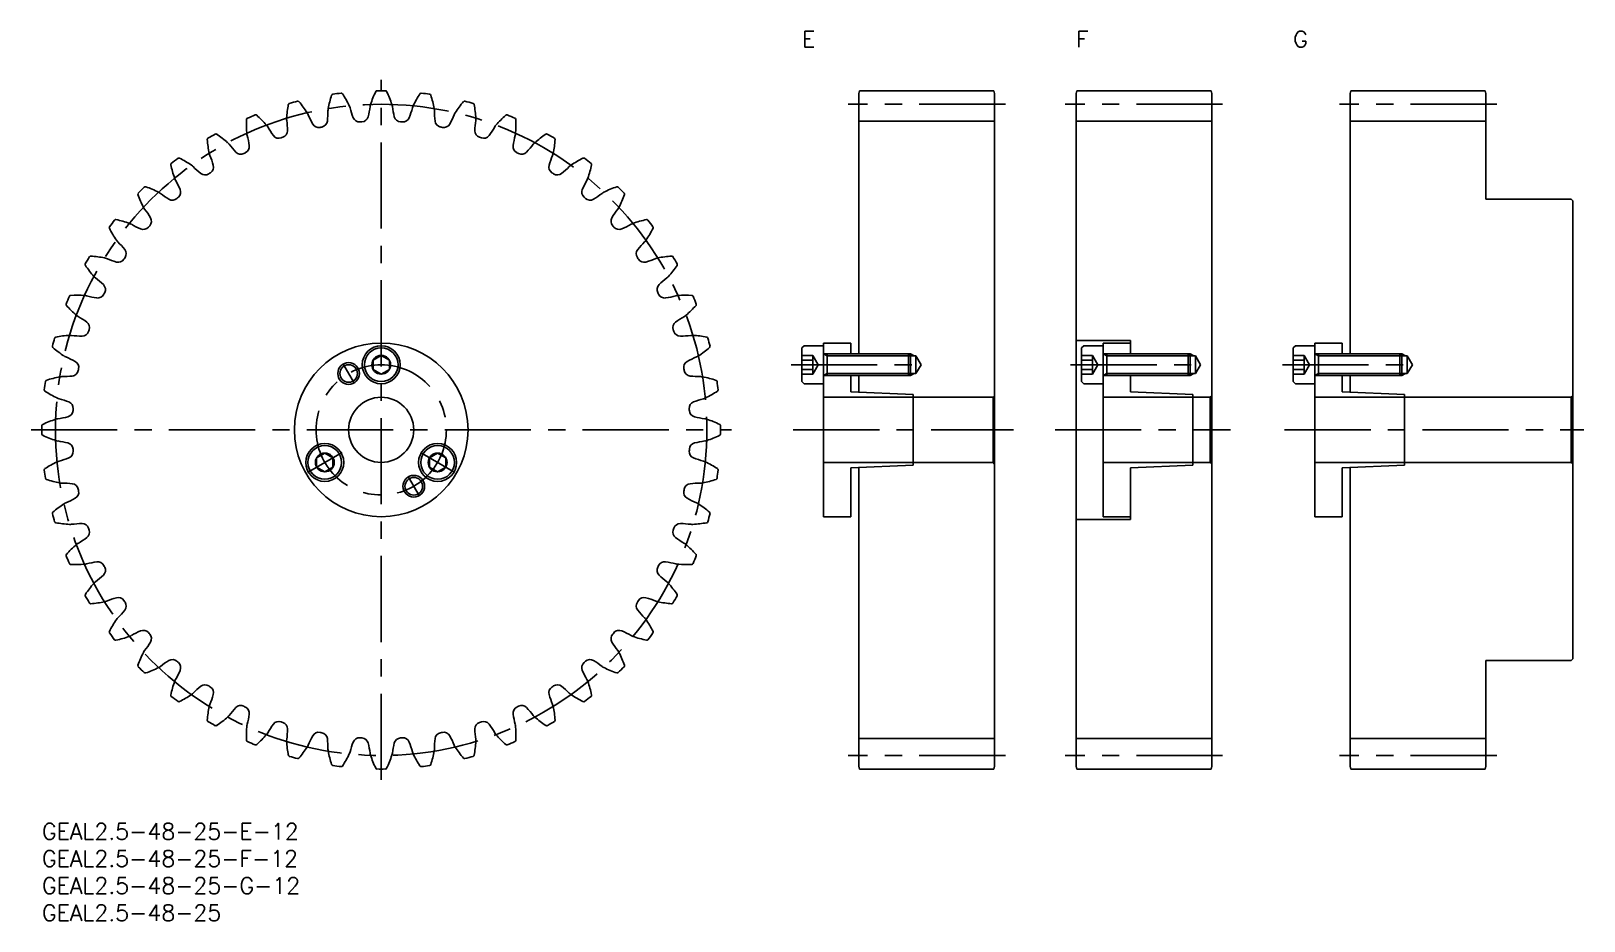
# Model space of a CAD drawing. Extents: x -2 to 284, y -18 to 146.
import ezdxf

# ---------------------------------------------------------------- set-up
doc = ezdxf.new("R2010")
doc.units = 0
doc.header["$LTSCALE"] = 0.5
doc.linetypes.add('CENTER', pattern=[50.8, 31.75, -6.35, 6.35, -6.35])
for name, color, linetype in [('MSM_CENTER', 1, 'CENTER'), ('MSM_CONTINUOUS', 7, 'CONTINUOUS'), ('MSM_NARROW', 5, 'CONTINUOUS'), ('MSM_PART_NUMBER', 7, 'CONTINUOUS')]:
    doc.layers.add(name, color=color, linetype=linetype)
doc.styles.get("Standard").update_dxf_attribs({"font": 'txt.shx', "height": 1, "bigfont": 'bigfont.shx'})

# ---------------------------------------------------------------- blocks, each defined once
blk = doc.blocks.new('*U3')
at = {"layer": 'MSM_PART_NUMBER'}
blk.add_text('GEAL2.5-48-25-F-12', height=3, dxfattribs=at).set_placement((0, -8))
blk = doc.blocks.new('*U4')
at = {"layer": 'MSM_PART_NUMBER'}
blk.add_text('GEAL2.5-48-25-E-12', height=3, dxfattribs=at).set_placement((0, -3))
blk = doc.blocks.new('*U5')
at = {"layer": 'MSM_PART_NUMBER'}
blk.add_text('GEAL2.5-48-25-G-12', height=3, dxfattribs=at).set_placement((0, -13))
blk = doc.blocks.new('*U6')
at = {"layer": 'MSM_PART_NUMBER'}
blk.add_text('E', height=3, dxfattribs=at).set_placement((140, 143))
blk = doc.blocks.new('*U7')
at = {"layer": 'MSM_PART_NUMBER'}
blk.add_text('G', height=3, dxfattribs=at).set_placement((230.5, 143))
blk = doc.blocks.new('*U8')
at = {"layer": 'MSM_PART_NUMBER'}
blk.add_text('GEAL2.5-48-25', height=3, dxfattribs=at).set_placement((0, -18))
blk = doc.blocks.new('*U9')
at = {"layer": 'MSM_PART_NUMBER'}
blk.add_text('F', height=3, dxfattribs=at).set_placement((190.5, 143))

msp = doc.modelspace()

# ---------------------------------------------------------------- linework, layer by layer
at = {"layer": 'MSM_CENTER'}
for p, q in [((62.5, 8), (62.5, 137)), ((177.5, 132.5), (148.5, 132.5)), ((217.5, 132.5), (188.5, 132.5)), ((268, 132.5), (239, 132.5)), ((55.45, 84.71), (57.55, 81.07)), ((138, 84.5), (162.51, 84.5)), ((189.5, 84.5), (214.01, 84.5)), ((228.5, 84.5), (253.01, 84.5)), ((-2, 72.5), (127, 72.5)), ((138.39, 72.5), (178.97, 72.5)), ((186.63, 72.5), (218.97, 72.5)), ((228.89, 72.5), (284.05, 72.5)), ((48.93, 64.66), (55.29, 68.34)), ((76.07, 64.66), (69.71, 68.34)), ((69.55, 60.29), (67.45, 63.93)), ((177.5, 12.5), (148.5, 12.5)), ((217.5, 12.5), (188.5, 12.5)), ((268, 12.5), (239, 12.5))]:
    msp.add_line(p, q, dxfattribs=at)
for radius in [60, 12]:
    msp.add_circle((62.5, 72.5), radius, dxfattribs=at)
at = {"layer": 'MSM_CONTINUOUS'}
for p, q in [((150.63, 135), (150.5, 134.5)), ((150.5, 134.5), (150.5, 86.5)), ((175.37, 135), (150.63, 135)), ((175.5, 134.5), (175.37, 135)), ((175.5, 10.5), (175.5, 134.5)), ((190.63, 135), (190.5, 134.5)), ((190.5, 134.5), (190.5, 10.5)), ((215.37, 135), (190.63, 135)), ((215.5, 134.5), (215.37, 135)), ((215.5, 10.5), (215.5, 134.5)), ((241.13, 135), (241, 134.5)), ((241, 134.5), (241, 86.5)), ((265.87, 135), (241.13, 135)), ((266, 134.5), (265.87, 135)), ((266, 115), (266, 134.5)), ((175.5, 129.37), (150.5, 129.37)), ((215.5, 129.37), (190.5, 129.37)), ((266, 129.37), (241, 129.37)), ((281.7, 115), (266, 115)), ((282, 114.7), (281.7, 115)), ((282, 30.3), (282, 114.7)), ((200.5, 89), (190.5, 89)), ((200.5, 89), (200.5, 86.5)), ((62.5, 86.23), (61, 85.37)), ((64, 85.37), (62.5, 86.23)), ((140, 87.6), (140.4, 88)), ((140, 87.6), (140, 81.4)), ((140, 86.23), (142, 86.23)), ((140.4, 88), (144, 88)), ((142, 86.23), (143, 84.5)), ((142, 82.77), (142, 86.23)), ((144, 56.5), (144, 88.5)), ((144, 88.5), (149, 88.5)), ((144, 86.5), (159.62, 86.5)), ((144.66, 86.5), (144.66, 82.5)), ((149, 88.5), (149, 86.5)), ((159.62, 82.5), (159.62, 86.5)), ((160, 86.12), (159.62, 86.5)), ((161, 86.12), (160, 86.12)), ((160, 82.88), (160, 86.12)), ((161.94, 84.5), (161, 86.12)), ((161, 82.88), (161, 86.12)), ((191.5, 87.6), (191.9, 88)), ((191.5, 87.6), (191.5, 81.4)), ((191.5, 86.23), (193.5, 86.23)), ((191.9, 88), (195.5, 88)), ((193.5, 86.23), (194.5, 84.5)), ((193.5, 82.77), (193.5, 86.23)), ((195.5, 56.5), (195.5, 88.5)), ((195.5, 88.5), (200.5, 88.5)), ((195.5, 86.5), (211.12, 86.5)), ((196.16, 86.5), (196.16, 82.5)), ((211.12, 82.5), (211.12, 86.5)), ((211.5, 86.12), (211.12, 86.5)), ((212.5, 86.12), (211.5, 86.12)), ((211.5, 82.88), (211.5, 86.12)), ((213.44, 84.5), (212.5, 86.12)), ((212.5, 82.88), (212.5, 86.12)), ((230.5, 87.6), (230.9, 88)), ((230.5, 87.6), (230.5, 81.4)), ((230.5, 86.23), (232.5, 86.23)), ((230.9, 88), (234.5, 88)), ((232.5, 86.23), (233.5, 84.5)), ((232.5, 82.77), (232.5, 86.23)), ((234.5, 56.5), (234.5, 88.5)), ((234.5, 88.5), (239.5, 88.5)), ((234.5, 86.5), (250.12, 86.5)), ((235.16, 86.5), (235.16, 82.5)), ((239.5, 88.5), (239.5, 86.5)), ((250.12, 82.5), (250.12, 86.5)), ((250.5, 86.12), (250.12, 86.5)), ((251.5, 86.12), (250.5, 86.12)), ((250.5, 82.88), (250.5, 86.12)), ((252.44, 84.5), (251.5, 86.12)), ((251.5, 82.88), (251.5, 86.12)), ((61, 85.37), (61, 83.63)), ((61, 83.63), (62.5, 82.77)), ((62.5, 82.77), (64, 83.63)), ((64, 83.63), (64, 85.37)), ((140, 85.37), (142, 85.37)), ((140, 83.63), (142, 83.63)), ((142, 82.77), (143, 84.5)), ((161, 82.88), (161.94, 84.5)), ((191.5, 85.37), (193.5, 85.37)), ((191.5, 83.63), (193.5, 83.63)), ((193.5, 82.77), (194.5, 84.5)), ((212.5, 82.88), (213.44, 84.5)), ((230.5, 85.37), (232.5, 85.37)), ((230.5, 83.63), (232.5, 83.63)), ((232.5, 82.77), (233.5, 84.5)), ((251.5, 82.88), (252.44, 84.5)), ((140, 82.77), (142, 82.77)), ((140.4, 81), (140, 81.4)), ((140.4, 81), (144, 81)), ((144, 82.5), (159.62, 82.5)), ((149, 82.5), (149, 79.5)), ((150.5, 82.5), (150.5, 79.43)), ((159.62, 82.5), (160, 82.88)), ((160, 82.88), (161, 82.88)), ((191.5, 82.77), (193.5, 82.77)), ((191.9, 81), (191.5, 81.4)), ((191.9, 81), (195.5, 81)), ((195.5, 82.5), (211.12, 82.5)), ((200.5, 82.5), (200.5, 79.5)), ((211.12, 82.5), (211.5, 82.88)), ((211.5, 82.88), (212.5, 82.88)), ((230.5, 82.77), (232.5, 82.77)), ((230.9, 81), (230.5, 81.4)), ((230.9, 81), (234.5, 81)), ((234.5, 82.5), (250.12, 82.5)), ((239.5, 82.5), (239.5, 79.5)), ((241, 82.5), (241, 79.43)), ((250.12, 82.5), (250.5, 82.88)), ((250.5, 82.88), (251.5, 82.88)), ((175.2, 78.5), (144, 78.5)), ((149, 79.5), (160.5, 79)), ((160.5, 66), (160.5, 79)), ((175.5, 78.8), (175.2, 78.5)), ((175.2, 66.5), (175.2, 78.5)), ((215.2, 78.5), (195.5, 78.5)), ((200.5, 79.5), (212, 79)), ((212, 66), (212, 79)), ((215.5, 78.8), (215.2, 78.5)), ((215.2, 66.5), (215.2, 78.5)), ((281.7, 78.5), (234.5, 78.5)), ((239.5, 79.5), (251, 79)), ((251, 66), (251, 79)), ((282, 78.8), (281.7, 78.5)), ((281.7, 66.5), (281.7, 78.5)), ((52.11, 68.23), (50.61, 67.37)), ((50.61, 67.37), (50.61, 65.63)), ((53.61, 67.37), (52.11, 68.23)), ((53.61, 65.63), (53.61, 67.37)), ((72.89, 68.23), (71.39, 67.37)), ((71.39, 67.37), (71.39, 65.63)), ((74.39, 67.37), (72.89, 68.23)), ((74.39, 65.63), (74.39, 67.37)), ((144, 66.5), (175.2, 66.5)), ((160.5, 66), (149, 65.5)), ((175.2, 66.5), (175.5, 66.2)), ((195.5, 66.5), (215.2, 66.5)), ((212, 66), (200.5, 65.5)), ((215.2, 66.5), (215.5, 66.2)), ((234.5, 66.5), (281.7, 66.5)), ((251, 66), (239.5, 65.5)), ((281.7, 66.5), (282, 66.2)), ((50.61, 65.63), (52.11, 64.77)), ((52.11, 64.77), (53.61, 65.63)), ((71.39, 65.63), (72.89, 64.77)), ((72.89, 64.77), (74.39, 65.63)), ((149, 65.5), (149, 56.5)), ((150.5, 65.57), (150.5, 10.5)), ((200.5, 56), (200.5, 65.5)), ((239.5, 65.5), (239.5, 56.5)), ((241, 65.57), (241, 10.5)), ((149, 56.5), (144, 56.5)), ((190.5, 56), (200.5, 56)), ((200.5, 56.5), (195.5, 56.5)), ((239.5, 56.5), (234.5, 56.5)), ((266, 10.5), (266, 30)), ((266, 30), (281.7, 30)), ((281.7, 30), (282, 30.3)), ((175.5, 15.62), (150.5, 15.62)), ((215.5, 15.62), (190.5, 15.62)), ((266, 15.62), (241, 15.62)), ((150.5, 10.5), (150.63, 10)), ((150.63, 10), (175.37, 10)), ((175.37, 10), (175.5, 10.5)), ((190.5, 10.5), (190.63, 10)), ((190.63, 10), (215.37, 10)), ((215.37, 10), (215.5, 10.5)), ((241, 10.5), (241.13, 10)), ((241.13, 10), (265.87, 10)), ((265.87, 10), (266, 10.5))]:
    msp.add_line(p, q, dxfattribs=at)
for centre, radius in [((62.5, 72.5), 16), ((62.5, 84.5), 3.5), ((62.5, 84.5), 3.1), ((62.5, 84.5), 1.73), ((56.5, 82.89), 1.62), ((62.5, 72.5), 6), ((52.11, 66.5), 3.5), ((52.11, 66.5), 3.1), ((72.89, 66.5), 3.5), ((72.89, 66.5), 3.1), ((52.11, 66.5), 1.73), ((72.89, 66.5), 1.73), ((68.5, 62.11), 1.62)]:
    msp.add_circle(centre, radius, dxfattribs=at)
for centre, radius, start, end in [((62.5, 72.5), 62.5, 96.7861, 98.2139), ((55.14, 134.31), 0.25, 33.3088, 96.7861), ((39.31, 123.91), 19.2, 25.625, 33.3088), ((78.78, 126.49), 19.2, 154.1912, 161.875), ((61.72, 134.75), 0.25, 90.7139, 154.1912), ((62.5, 72.5), 62.5, 89.2861, 90.7139), ((63.28, 134.75), 0.25, 25.8088, 89.2861), ((46.22, 126.49), 19.2, 18.125, 25.8088), ((85.69, 123.91), 19.2, 146.6912, 154.375), ((69.86, 134.31), 0.25, 83.2139, 146.6912), ((62.5, 72.5), 62.5, 81.7861, 83.2139), ((64.25, 128.87), 19.2, 169.1912, 176.875), ((45.64, 132.42), 0.25, 105.7139, 169.1912), ((62.5, 72.5), 62.5, 104.2861, 105.7139), ((47.14, 132.82), 0.25, 40.8088, 104.2861), ((32.8, 120.44), 19.2, 33.125, 40.8088), ((54.76, 131.32), 2.07, 169.375, 180.1959), ((71.6, 128.16), 19.2, 161.6912, 169.375), ((53.61, 134.11), 0.25, 98.2139, 161.6912), ((54.76, 131.32), 2.07, 14.8041, 25.625), ((72.22, 135.93), 16, 194.8041, 201.6658), ((44.58, 134.12), 16, 345.8342, 352.6959), ((62.5, 131.83), 2.07, 161.875, 172.6959), ((62.5, 131.83), 2.07, 7.3041, 18.125), ((80.42, 134.12), 16, 187.3041, 194.1658), ((52.78, 135.93), 16, 338.3342, 345.1959), ((70.24, 131.32), 2.07, 154.375, 165.1959), ((71.39, 134.11), 0.25, 18.3088, 81.7861), ((53.4, 128.16), 19.2, 10.625, 18.3088), ((70.24, 131.32), 2.07, 359.8041, 10.625), ((92.2, 120.44), 19.2, 139.1912, 146.875), ((77.86, 132.82), 0.25, 75.7139, 139.1912), ((62.5, 72.5), 62.5, 74.2861, 75.7139), ((79.36, 132.42), 0.25, 10.8088, 74.2861), ((60.75, 128.87), 19.2, 3.125, 10.8088), ((56.88, 128.62), 19.2, 176.6912, 184.375), ((37.96, 129.71), 0.25, 113.2139, 176.6912), ((62.5, 72.5), 62.5, 111.7861, 113.2139), ((39.4, 130.3), 0.25, 48.3088, 111.7861), ((26.79, 116.15), 19.2, 40.625, 48.3088), ((47.15, 129.8), 2.07, 176.875, 187.6959), ((29.24, 127.38), 16, 0.8342, 7.6959), ((47.15, 129.8), 2.07, 22.3041, 33.125), ((63.86, 136.66), 16, 202.3041, 209.1658), ((50.98, 129.47), 1.25, 209.1658, 281.4317), ((51.34, 129.54), 1.25, 281.0683, 353.3342), ((36.69, 131.26), 16, 353.3342, 0.1959), ((58.51, 130.49), 1.25, 201.6658, 273.9317), ((62.5, 72.5), 56.88, 93.5683, 93.9317), ((58.88, 130.51), 1.25, 273.5683, 345.8342), ((66.12, 130.51), 1.25, 194.1658, 266.4317), ((62.5, 72.5), 56.88, 86.0683, 86.4317), ((66.49, 130.49), 1.25, 266.0683, 338.3342), ((88.31, 131.26), 16, 179.8041, 186.6658), ((73.66, 129.54), 1.25, 186.6658, 258.9317), ((74.02, 129.47), 1.25, 258.5683, 330.8342), ((61.14, 136.66), 16, 330.8342, 337.6959), ((77.85, 129.8), 2.07, 146.875, 157.6959), ((95.76, 127.38), 16, 172.3041, 179.1658), ((77.85, 129.8), 2.07, 352.3041, 3.125), ((98.21, 116.15), 19.2, 131.6912, 139.375), ((85.6, 130.3), 0.25, 68.2139, 131.6912), ((62.5, 72.5), 62.5, 66.7861, 68.2139), ((87.04, 129.71), 0.25, 3.3088, 66.7861), ((68.12, 128.62), 19.2, 355.625, 3.3088), ((30.71, 126.02), 0.25, 120.7139, 184.1912), ((49.61, 127.4), 19.2, 184.1912, 191.875), ((62.5, 72.5), 62.5, 119.2861, 120.7139), ((32.05, 126.79), 0.25, 55.8088, 119.2861), ((21.4, 111.12), 19.2, 48.125, 55.8088), ((39.8, 127.31), 2.07, 184.375, 195.1959), ((22.36, 122.57), 16, 8.3342, 15.1959), ((39.8, 127.31), 2.07, 29.8041, 40.625), ((55.47, 136.29), 16, 209.8041, 216.6658), ((43.64, 127.48), 1.25, 216.6658, 288.9317), ((62.5, 72.5), 56.88, 108.5683, 108.9317), ((43.99, 127.6), 1.25, 288.5683, 0.8342), ((62.5, 72.5), 56.87, 101.0683, 101.4317), ((62.5, 72.5), 56.88, 78.5683, 78.9317), ((81.01, 127.6), 1.25, 179.1658, 251.4317), ((62.5, 72.5), 56.88, 71.0683, 71.4317), ((81.36, 127.48), 1.25, 251.0683, 323.3342), ((69.53, 136.29), 16, 323.3342, 330.1959), ((85.2, 127.31), 2.07, 139.375, 150.1959), ((102.64, 122.57), 16, 164.8041, 171.6658), ((85.2, 127.31), 2.07, 344.8041, 355.625), ((103.6, 111.12), 19.2, 124.1912, 131.875), ((92.95, 126.79), 0.25, 60.7139, 124.1912), ((62.5, 72.5), 62.5, 59.2861, 60.7139), ((75.39, 127.4), 19.2, 348.125, 355.8088), ((94.29, 126.02), 0.25, 355.8088, 59.2861), ((32.84, 123.88), 2.07, 191.875, 202.6959), ((16.17, 116.91), 16, 15.8342, 22.6959), ((32.84, 123.88), 2.07, 37.3041, 48.125), ((47.21, 134.83), 16, 217.3041, 224.1658), ((36.63, 124.55), 1.25, 224.1658, 296.4317), ((62.5, 72.5), 56.87, 116.0683, 116.4317), ((36.96, 124.71), 1.25, 296.0683, 8.3342), ((88.04, 124.71), 1.25, 171.6658, 243.9317), ((62.5, 72.5), 56.87, 63.5683, 63.9317), ((88.37, 124.55), 1.25, 243.5683, 315.8342), ((77.79, 134.83), 16, 315.8342, 322.6959), ((92.16, 123.88), 2.07, 131.875, 142.6959), ((108.83, 116.91), 16, 157.3041, 164.1658), ((92.16, 123.88), 2.07, 337.3041, 348.125), ((23.99, 121.41), 0.25, 128.2139, 191.6912), ((42.55, 125.25), 19.2, 191.6912, 199.375), ((62.5, 72.5), 62.5, 126.7861, 128.2139), ((25.22, 122.35), 0.25, 63.3088, 126.7861), ((16.71, 105.42), 19.2, 55.625, 63.3088), ((26.39, 119.57), 2.07, 44.8041, 55.625), ((39.2, 132.3), 16, 224.8041, 231.6658), ((30.36, 120.93), 1.25, 303.5683, 15.8342), ((94.64, 120.93), 1.25, 164.1658, 236.4317), ((85.8, 132.3), 16, 308.3342, 315.1959), ((98.61, 119.57), 2.07, 124.375, 135.1959), ((108.29, 105.42), 19.2, 116.6912, 124.375), ((99.78, 122.35), 0.25, 53.2139, 116.6912), ((62.5, 72.5), 62.5, 51.7861, 53.2139), ((82.45, 125.25), 19.2, 340.625, 348.3088), ((101.01, 121.41), 0.25, 348.3088, 51.7861), ((19.03, 117.06), 0.25, 70.8088, 134.2861), ((12.81, 99.17), 19.2, 63.125, 70.8088), ((26.39, 119.57), 2.07, 199.375, 210.1959), ((10.77, 110.48), 16, 23.3342, 30.1959), ((30.05, 120.73), 1.25, 231.6658, 303.9317), ((62.5, 72.5), 56.88, 123.5683, 123.9317), ((62.5, 72.5), 56.88, 56.0683, 56.4317), ((94.95, 120.73), 1.25, 236.0683, 308.3342), ((114.23, 110.48), 16, 149.8041, 156.6658), ((98.61, 119.57), 2.07, 329.8041, 340.625), ((112.19, 99.17), 19.2, 109.1912, 116.875), ((105.97, 117.06), 0.25, 45.7139, 109.1912), ((17.94, 115.97), 0.25, 135.7139, 199.1912), ((35.83, 122.19), 19.2, 199.1912, 206.875), ((62.5, 72.5), 62.5, 134.2861, 135.7139), ((20.55, 114.45), 2.07, 52.3041, 63.125), ((31.6, 128.74), 16, 232.3041, 239.1658), ((24.04, 116.08), 1.25, 239.1658, 311.4317), ((62.5, 72.5), 56.87, 131.0683, 131.4317), ((24.31, 116.32), 1.25, 311.0683, 23.3342), ((100.69, 116.32), 1.25, 156.6658, 228.9317), ((62.5, 72.5), 56.88, 48.5683, 48.9317), ((100.96, 116.08), 1.25, 228.5683, 300.8342), ((93.4, 128.74), 16, 300.8342, 307.6959), ((104.45, 114.45), 2.07, 116.875, 127.6959), ((62.5, 72.5), 62.5, 44.2861, 45.7139), ((89.17, 122.19), 19.2, 333.125, 340.8088), ((107.06, 115.97), 0.25, 340.8088, 44.2861), ((20.55, 114.45), 2.07, 206.875, 217.6959), ((6.26, 103.4), 16, 30.8342, 37.6959), ((18.92, 110.96), 1.25, 318.5683, 30.8342), ((106.08, 110.96), 1.25, 149.1658, 221.4317), ((118.74, 103.4), 16, 142.3041, 149.1658), ((104.45, 114.45), 2.07, 322.3041, 333.125), ((12.65, 109.78), 0.25, 143.2139, 206.6912), ((29.58, 118.29), 19.2, 206.6912, 214.375), ((62.5, 72.5), 62.5, 141.7861, 143.2139), ((13.59, 111.01), 0.25, 78.3088, 141.7861), ((9.75, 92.45), 19.2, 70.625, 78.3088), ((15.43, 108.61), 2.07, 59.8041, 70.625), ((24.52, 124.23), 16, 239.8041, 246.6658), ((18.68, 110.69), 1.25, 246.6658, 318.9317), ((62.5, 72.5), 56.87, 138.5683, 138.9317), ((62.5, 72.5), 56.87, 41.0683, 41.4317), ((106.32, 110.69), 1.25, 221.0683, 293.3342), ((100.48, 124.23), 16, 293.3342, 300.1959), ((109.57, 108.61), 2.07, 109.375, 120.1959), ((115.25, 92.45), 19.2, 101.6912, 109.375), ((95.42, 118.29), 19.2, 325.625, 333.3088), ((111.41, 111.01), 0.25, 38.2139, 101.6912), ((62.5, 72.5), 62.5, 36.7861, 38.2139), ((112.35, 109.78), 0.25, 333.3088, 36.7861), ((15.43, 108.61), 2.07, 214.375, 225.1959), ((2.7, 95.8), 16, 38.3342, 45.1959), ((122.3, 95.8), 16, 134.8041, 141.6658), ((109.57, 108.61), 2.07, 314.8041, 325.625), ((8.21, 102.95), 0.25, 150.7139, 214.1912), ((62.5, 72.5), 62.5, 149.2861, 150.7139), ((8.98, 104.29), 0.25, 85.8088, 149.2861), ((7.6, 85.39), 19.2, 78.125, 85.8088), ((11.12, 102.16), 2.07, 67.3041, 78.125), ((18.09, 118.83), 16, 247.3041, 254.1658), ((14.07, 104.64), 1.25, 254.1658, 326.4317), ((62.5, 72.5), 56.87, 146.0683, 146.4317), ((14.27, 104.95), 1.25, 326.0683, 38.3342), ((110.73, 104.95), 1.25, 141.6658, 213.9317), ((62.5, 72.5), 56.88, 33.5683, 33.9317), ((110.93, 104.64), 1.25, 213.5683, 285.8342), ((106.91, 118.83), 16, 285.8342, 292.6959), ((113.88, 102.16), 2.07, 101.875, 112.6959), ((117.4, 85.39), 19.2, 94.1912, 101.875), ((116.02, 104.29), 0.25, 30.7139, 94.1912), ((62.5, 72.5), 62.5, 29.2861, 30.7139), ((116.79, 102.95), 0.25, 325.8088, 29.2861), ((23.88, 113.6), 19.2, 214.1912, 221.875), ((11.12, 102.16), 2.07, 221.875, 232.6959), ((0.17, 87.79), 16, 45.8342, 52.6959), ((124.83, 87.79), 16, 127.3041, 134.1658), ((113.88, 102.16), 2.07, 307.3041, 318.125), ((101.12, 113.6), 19.2, 318.125, 325.8088), ((5.29, 97.04), 0.25, 93.3088, 156.7861), ((6.38, 78.12), 19.2, 85.625, 93.3088), ((7.69, 95.2), 2.07, 74.8041, 85.625), ((10.29, 98.04), 1.25, 261.6658, 333.9317), ((10.45, 98.37), 1.25, 333.5683, 45.8342), ((62.5, 72.5), 56.88, 153.5683, 153.9317), ((114.55, 98.37), 1.25, 134.1658, 206.4317), ((62.5, 72.5), 56.88, 26.0683, 26.4317), ((114.71, 98.04), 1.25, 206.0683, 278.3342), ((117.31, 95.2), 2.07, 94.375, 105.1959), ((118.62, 78.12), 19.2, 86.6912, 94.375), ((119.71, 97.04), 0.25, 23.2139, 86.6912), ((4.7, 95.6), 0.25, 158.2139, 221.6912), ((62.5, 72.5), 62.5, 156.7861, 158.2139), ((18.85, 108.21), 19.2, 221.6912, 229.375), ((12.43, 112.64), 16, 254.8041, 261.6658), ((112.57, 112.64), 16, 278.3342, 285.1959), ((106.15, 108.21), 19.2, 310.625, 318.3088), ((62.5, 72.5), 62.5, 21.7861, 23.2139), ((120.3, 95.6), 0.25, 318.3088, 21.7861), ((7.69, 95.2), 2.07, 229.375, 240.1959), ((-1.29, 79.53), 16, 53.3342, 60.1959), ((7.52, 91.36), 1.25, 341.0683, 53.3342), ((117.48, 91.36), 1.25, 126.6658, 198.9317), ((126.29, 79.53), 16, 119.8041, 126.6658), ((117.31, 95.2), 2.07, 299.8041, 310.625), ((62.5, 72.5), 62.5, 164.2861, 165.7139), ((2.58, 89.36), 0.25, 100.8088, 164.2861), ((6.13, 70.75), 19.2, 93.125, 100.8088), ((5.2, 87.85), 2.07, 82.3041, 93.125), ((7.62, 105.76), 16, 262.3041, 269.1658), ((7.4, 91.01), 1.25, 269.1658, 341.4317), ((62.5, 72.5), 56.87, 161.0683, 161.4317), ((62.5, 72.5), 56.88, 18.5683, 18.9317), ((117.6, 91.01), 1.25, 198.5683, 270.8342), ((117.38, 105.76), 16, 270.8342, 277.6959), ((119.8, 87.85), 2.07, 86.875, 97.6959), ((118.87, 70.75), 19.2, 79.1912, 86.875), ((122.42, 89.36), 0.25, 15.7139, 79.1912), ((62.5, 72.5), 62.5, 14.2861, 15.7139), ((2.18, 87.86), 0.25, 165.7139, 229.1912), ((14.56, 102.2), 19.2, 229.1912, 236.875), ((5.2, 87.85), 2.07, 236.875, 247.6959), ((-1.66, 71.14), 16, 60.8342, 67.6959), ((126.66, 71.14), 16, 112.3041, 119.1658), ((119.8, 87.85), 2.07, 292.3041, 303.125), ((110.44, 102.2), 19.2, 303.125, 310.8088), ((122.82, 87.86), 0.25, 310.8088, 14.2861), ((5.46, 83.66), 1.25, 276.6658, 348.9317), ((5.53, 84.02), 1.25, 348.5683, 60.8342), ((62.5, 72.5), 56.87, 168.5683, 168.9317), ((119.47, 84.02), 1.25, 119.1658, 191.4317), ((62.5, 72.5), 56.87, 11.0683, 11.4317), ((119.54, 83.66), 1.25, 191.0683, 263.3342), ((62.5, 72.5), 62.5, 171.7861, 173.2139), ((0.89, 81.39), 0.25, 108.3088, 171.7861), ((6.84, 63.4), 19.2, 100.625, 108.3088), ((3.68, 80.24), 2.07, 89.8041, 100.625), ((3.74, 98.31), 16, 269.8041, 276.6658), ((121.26, 98.31), 16, 263.3342, 270.1959), ((121.32, 80.24), 2.07, 79.375, 90.1959), ((118.16, 63.4), 19.2, 71.6912, 79.375), ((124.11, 81.39), 0.25, 8.2139, 71.6912), ((62.5, 72.5), 62.5, 6.7861, 8.2139), ((0.69, 79.86), 0.25, 173.2139, 236.6912), ((11.09, 95.69), 19.2, 236.6912, 244.375), ((3.68, 80.24), 2.07, 244.375, 255.1959), ((-0.93, 62.78), 16, 68.3342, 75.1959), ((4.51, 76.49), 1.25, 356.0683, 68.3342), ((120.49, 76.49), 1.25, 111.6658, 183.9317), ((125.93, 62.78), 16, 104.8041, 111.6658), ((121.32, 80.24), 2.07, 284.8041, 295.625), ((113.91, 95.69), 19.2, 295.625, 303.3088), ((124.31, 79.86), 0.25, 303.3088, 6.7861), ((8.51, 56.22), 19.2, 108.125, 115.8088), ((3.17, 72.5), 2.07, 97.3041, 108.125), ((0.88, 90.42), 16, 277.3041, 284.1658), ((4.49, 76.12), 1.25, 284.1658, 356.4317), ((62.5, 72.5), 56.88, 176.0683, 176.4317), ((62.5, 72.5), 56.87, 3.5683, 3.9317), ((120.51, 76.12), 1.25, 183.5683, 255.8342), ((124.12, 90.42), 16, 255.8342, 262.6959), ((121.83, 72.5), 2.07, 71.875, 82.6959), ((116.49, 56.22), 19.2, 64.1912, 71.875), ((0.25, 73.28), 0.25, 115.8088, 179.2861), ((62.5, 72.5), 62.5, 179.2861, 180.7139), ((0.25, 71.72), 0.25, 180.7139, 244.1912), ((124.75, 73.28), 0.25, 0.7139, 64.1912), ((124.75, 71.72), 0.25, 295.8088, 359.2861), ((62.5, 72.5), 62.5, 359.2861, 0.7139), ((8.51, 88.78), 19.2, 244.1912, 251.875), ((3.17, 72.5), 2.07, 251.875, 262.6959), ((0.88, 54.58), 16, 75.8342, 82.6959), ((4.49, 68.88), 1.25, 3.5683, 75.8342), ((62.5, 72.5), 56.88, 183.5683, 183.9317), ((62.5, 72.5), 56.88, 356.0683, 356.4317), ((120.51, 68.88), 1.25, 104.1658, 176.4317), ((124.12, 54.58), 16, 97.3041, 104.1658), ((121.83, 72.5), 2.07, 277.3041, 288.125), ((116.49, 88.78), 19.2, 288.125, 295.8088), ((11.09, 49.31), 19.2, 115.625, 123.3088), ((3.68, 64.76), 2.07, 104.8041, 115.625), ((-0.93, 82.22), 16, 284.8041, 291.6658), ((4.51, 68.51), 1.25, 291.6658, 3.9317), ((120.49, 68.51), 1.25, 176.0683, 248.3342), ((125.93, 82.22), 16, 248.3342, 255.1959), ((121.32, 64.76), 2.07, 64.375, 75.1959), ((113.91, 49.31), 19.2, 56.6912, 64.375), ((0.69, 65.14), 0.25, 123.3088, 186.7861), ((62.5, 72.5), 62.5, 186.7861, 188.2139), ((0.89, 63.61), 0.25, 188.2139, 251.6912), ((6.84, 81.6), 19.2, 251.6912, 259.375), ((118.16, 81.6), 19.2, 280.625, 288.3088), ((124.11, 63.61), 0.25, 288.3088, 351.7861), ((62.5, 72.5), 62.5, 351.7861, 353.2139), ((124.31, 65.14), 0.25, 353.2139, 56.6912), ((3.68, 64.76), 2.07, 259.375, 270.1959), ((3.74, 46.69), 16, 83.3342, 90.1959), ((5.46, 61.34), 1.25, 11.0683, 83.3342), ((5.53, 60.98), 1.25, 299.1658, 11.4317), ((62.5, 72.5), 56.87, 191.0683, 191.4317), ((119.47, 60.98), 1.25, 168.5683, 240.8342), ((62.5, 72.5), 56.87, 348.5683, 348.9317), ((119.54, 61.34), 1.25, 96.6658, 168.9317), ((121.26, 46.69), 16, 89.8041, 96.6658), ((121.32, 64.76), 2.07, 269.8041, 280.625), ((2.18, 57.14), 0.25, 130.8088, 194.2861), ((14.56, 42.8), 19.2, 123.125, 130.8088), ((5.2, 57.15), 2.07, 112.3041, 123.125), ((-1.66, 73.86), 16, 292.3041, 299.1658), ((126.66, 73.86), 16, 240.8342, 247.6959), ((119.8, 57.15), 2.07, 56.875, 67.6959), ((110.44, 42.8), 19.2, 49.1912, 56.875), ((122.82, 57.14), 0.25, 345.7139, 49.1912), ((62.5, 72.5), 62.5, 194.2861, 195.7139), ((2.58, 55.64), 0.25, 195.7139, 259.1912), ((6.13, 74.25), 19.2, 259.1912, 266.875), ((5.2, 57.15), 2.07, 266.875, 277.6959), ((7.62, 39.24), 16, 90.8342, 97.6959), ((7.4, 53.99), 1.25, 18.5683, 90.8342), ((62.5, 72.5), 56.88, 198.5683, 198.9317), ((62.5, 72.5), 56.88, 341.0683, 341.4317), ((117.6, 53.99), 1.25, 89.1658, 161.4317), ((117.38, 39.24), 16, 82.3041, 89.1658), ((119.8, 57.15), 2.07, 262.3041, 273.125), ((118.87, 74.25), 19.2, 273.125, 280.8088), ((122.42, 55.64), 0.25, 280.8088, 344.2861), ((62.5, 72.5), 62.5, 344.2861, 345.7139), ((7.69, 49.8), 2.07, 119.8041, 130.625), ((-1.29, 65.47), 16, 299.8041, 306.6658), ((7.52, 53.64), 1.25, 306.6658, 18.9317), ((117.48, 53.64), 1.25, 161.0683, 233.3342), ((126.29, 65.47), 16, 233.3342, 240.1959), ((117.31, 49.8), 2.07, 49.375, 60.1959), ((4.7, 49.4), 0.25, 138.3088, 201.7861), ((62.5, 72.5), 62.5, 201.7861, 203.2139), ((18.85, 36.79), 19.2, 130.625, 138.3088), ((106.15, 36.79), 19.2, 41.6912, 49.375), ((62.5, 72.5), 62.5, 336.7861, 338.2139), ((120.3, 49.4), 0.25, 338.2139, 41.6912), ((5.29, 47.96), 0.25, 203.2139, 266.6912), ((6.38, 66.88), 19.2, 266.6912, 274.375), ((7.69, 49.8), 2.07, 274.375, 285.1959), ((12.43, 32.36), 16, 98.3342, 105.1959), ((10.29, 46.96), 1.25, 26.0683, 98.3342), ((10.45, 46.63), 1.25, 314.1658, 26.4317), ((62.5, 72.5), 56.87, 206.0683, 206.4317), ((114.55, 46.63), 1.25, 153.5683, 225.8342), ((62.5, 72.5), 56.88, 333.5683, 333.9317), ((114.71, 46.96), 1.25, 81.6658, 153.9317), ((112.57, 32.36), 16, 74.8041, 81.6658), ((117.31, 49.8), 2.07, 254.8041, 265.625), ((118.62, 66.88), 19.2, 265.625, 273.3088), ((119.71, 47.96), 0.25, 273.3088, 336.7861), ((23.88, 31.4), 19.2, 138.125, 145.8088), ((11.12, 42.84), 2.07, 127.3041, 138.125), ((0.17, 57.21), 16, 307.3041, 314.1658), ((124.83, 57.21), 16, 225.8342, 232.6959), ((113.88, 42.84), 2.07, 41.875, 52.6959), ((101.12, 31.4), 19.2, 34.1912, 41.875), ((8.21, 42.05), 0.25, 145.8088, 209.2861), ((62.5, 72.5), 62.5, 209.2861, 210.7139), ((8.98, 40.71), 0.25, 210.7139, 274.1912), ((7.6, 59.61), 19.2, 274.1912, 281.875), ((11.12, 42.84), 2.07, 281.875, 292.6959), ((18.09, 26.17), 16, 105.8342, 112.6959), ((14.07, 40.36), 1.25, 33.5683, 105.8342), ((62.5, 72.5), 56.88, 213.5683, 213.9317), ((14.27, 40.05), 1.25, 321.6658, 33.9317), ((110.73, 40.05), 1.25, 146.0683, 218.3342), ((62.5, 72.5), 56.88, 326.0683, 326.4317), ((110.93, 40.36), 1.25, 74.1658, 146.4317), ((106.91, 26.17), 16, 67.3041, 74.1658), ((113.88, 42.84), 2.07, 247.3041, 258.125), ((117.4, 59.61), 19.2, 258.125, 265.8088), ((116.02, 40.71), 0.25, 265.8088, 329.2861), ((62.5, 72.5), 62.5, 329.2861, 330.7139), ((116.79, 42.05), 0.25, 330.7139, 34.1912), ((29.58, 26.71), 19.2, 145.625, 153.3088), ((15.43, 36.39), 2.07, 134.8041, 145.625), ((2.7, 49.2), 16, 314.8041, 321.6658), ((122.3, 49.2), 16, 218.3342, 225.1959), ((109.57, 36.39), 2.07, 34.375, 45.1959), ((95.42, 26.71), 19.2, 26.6912, 34.375), ((12.65, 35.22), 0.25, 153.3088, 216.7861), ((62.5, 72.5), 62.5, 216.7861, 218.2139), ((9.75, 52.55), 19.2, 281.6912, 289.375), ((15.43, 36.39), 2.07, 289.375, 300.1959), ((24.52, 20.77), 16, 113.3342, 120.1959), ((18.68, 34.31), 1.25, 41.0683, 113.3342), ((62.5, 72.5), 56.88, 221.0683, 221.4317), ((18.92, 34.04), 1.25, 329.1658, 41.4317), ((106.08, 34.04), 1.25, 138.5683, 210.8342), ((62.5, 72.5), 56.88, 318.5683, 318.9317), ((106.32, 34.31), 1.25, 66.6658, 138.9317), ((100.48, 20.77), 16, 59.8041, 66.6658), ((109.57, 36.39), 2.07, 239.8041, 250.625), ((115.25, 52.55), 19.2, 250.625, 258.3088), ((62.5, 72.5), 62.5, 321.7861, 323.2139), ((112.35, 35.22), 0.25, 323.2139, 26.6912), ((13.59, 33.99), 0.25, 218.2139, 281.6912), ((35.83, 22.81), 19.2, 153.125, 160.8088), ((20.55, 30.55), 2.07, 142.3041, 153.125), ((6.26, 41.6), 16, 322.3041, 329.1658), ((118.74, 41.6), 16, 210.8342, 217.6959), ((104.45, 30.55), 2.07, 26.875, 37.6959), ((89.17, 22.81), 19.2, 19.1912, 26.875), ((111.41, 33.99), 0.25, 258.3088, 321.7861), ((17.94, 29.03), 0.25, 160.8088, 224.2861), ((62.5, 72.5), 62.5, 224.2861, 225.7139), ((12.81, 45.83), 19.2, 289.1912, 296.875), ((20.55, 30.55), 2.07, 296.875, 307.6959), ((31.6, 16.26), 16, 120.8342, 127.6959), ((24.04, 28.92), 1.25, 48.5683, 120.8342), ((62.5, 72.5), 56.87, 228.5683, 228.9317), ((24.31, 28.68), 1.25, 336.6658, 48.9317), ((100.69, 28.68), 1.25, 131.0683, 203.3342), ((62.5, 72.5), 56.88, 311.0683, 311.4317), ((100.96, 28.92), 1.25, 59.1658, 131.4317), ((93.4, 16.26), 16, 52.3041, 59.1658), ((104.45, 30.55), 2.07, 232.3041, 243.125), ((112.19, 45.83), 19.2, 243.125, 250.8088), ((62.5, 72.5), 62.5, 314.2861, 315.7139), ((107.06, 29.03), 0.25, 315.7139, 19.1912), ((19.03, 27.94), 0.25, 225.7139, 289.1912), ((42.55, 19.75), 19.2, 160.625, 168.3088), ((26.39, 25.43), 2.07, 149.8041, 160.625), ((10.77, 34.52), 16, 329.8041, 336.6658), ((114.23, 34.52), 16, 203.3342, 210.1959), ((98.61, 25.43), 2.07, 19.375, 30.1959), ((82.45, 19.75), 19.2, 11.6912, 19.375), ((105.97, 27.94), 0.25, 250.8088, 314.2861), ((23.99, 23.59), 0.25, 168.3088, 231.7861), ((62.5, 72.5), 62.5, 231.7861, 233.2139), ((16.71, 39.58), 19.2, 296.6912, 304.375), ((26.39, 25.43), 2.07, 304.375, 315.1959), ((39.2, 12.7), 16, 128.3342, 135.1959), ((30.05, 24.27), 1.25, 56.0683, 128.3342), ((62.5, 72.5), 56.88, 236.0683, 236.4317), ((16.17, 28.09), 16, 337.3041, 344.1658), ((30.36, 24.07), 1.25, 344.1658, 56.4317), ((94.64, 24.07), 1.25, 123.5683, 195.8342), ((108.83, 28.09), 16, 195.8342, 202.6959), ((62.5, 72.5), 56.87, 303.5683, 303.9317), ((94.95, 24.27), 1.25, 51.6658, 123.9317), ((85.8, 12.7), 16, 44.8041, 51.6658), ((98.61, 25.43), 2.07, 224.8041, 235.625), ((108.29, 39.58), 19.2, 235.625, 243.3088), ((62.5, 72.5), 62.5, 306.7861, 308.2139), ((101.01, 23.59), 0.25, 308.2139, 11.6912), ((25.22, 22.65), 0.25, 233.2139, 296.6912), ((49.61, 17.6), 19.2, 168.125, 175.8088), ((32.84, 21.12), 2.07, 157.3041, 168.125), ((47.21, 10.17), 16, 135.8342, 142.6959), ((36.63, 20.45), 1.25, 63.5683, 135.8342), ((62.5, 72.5), 56.88, 243.5683, 243.9317), ((36.96, 20.29), 1.25, 351.6658, 63.9317), ((22.36, 22.43), 16, 344.8041, 351.6658), ((88.04, 20.29), 1.25, 116.0683, 188.3342), ((102.64, 22.43), 16, 188.3342, 195.1959), ((62.5, 72.5), 56.87, 296.0683, 296.4317), ((88.37, 20.45), 1.25, 44.1658, 116.4317), ((77.79, 10.17), 16, 37.3041, 44.1658), ((92.16, 21.12), 2.07, 11.875, 22.6959), ((75.39, 17.6), 19.2, 4.1912, 11.875), ((99.78, 22.65), 0.25, 243.3088, 306.7861), ((30.71, 18.98), 0.25, 175.8088, 239.2861), ((62.5, 72.5), 62.5, 239.2861, 240.7139), ((32.05, 18.21), 0.25, 240.7139, 304.1912), ((21.4, 33.88), 19.2, 304.1912, 311.875), ((32.84, 21.12), 2.07, 311.875, 322.6959), ((56.88, 16.38), 19.2, 175.625, 183.3088), ((39.8, 17.69), 2.07, 164.8041, 175.625), ((55.47, 8.71), 16, 143.3342, 150.1959), ((43.64, 17.52), 1.25, 71.0683, 143.3342), ((62.5, 72.5), 56.88, 251.0683, 251.4317), ((43.99, 17.4), 1.25, 359.1658, 71.4317), ((29.24, 17.62), 16, 352.3041, 359.1658), ((81.01, 17.4), 1.25, 108.5683, 180.8342), ((95.76, 17.62), 16, 180.8342, 187.6959), ((62.5, 72.5), 56.87, 288.5683, 288.9317), ((81.36, 17.52), 1.25, 36.6658, 108.9317), ((69.53, 8.71), 16, 29.8041, 36.6658), ((85.2, 17.69), 2.07, 4.375, 15.1959), ((68.12, 16.38), 19.2, 356.6912, 4.375), ((92.16, 21.12), 2.07, 217.3041, 228.125), ((103.6, 33.88), 19.2, 228.125, 235.8088), ((92.95, 18.21), 0.25, 235.8088, 299.2861), ((62.5, 72.5), 62.5, 299.2861, 300.7139), ((94.29, 18.98), 0.25, 300.7139, 4.1912), ((37.96, 15.29), 0.25, 183.3088, 246.7861), ((62.5, 72.5), 62.5, 246.7861, 248.2139), ((39.4, 14.7), 0.25, 248.2139, 311.6912), ((26.79, 28.85), 19.2, 311.6912, 319.375), ((39.8, 17.69), 2.07, 319.375, 330.1959), ((47.15, 15.2), 2.07, 172.3041, 183.125), ((64.25, 16.13), 19.2, 183.125, 190.8088), ((47.15, 15.2), 2.07, 326.875, 337.6959), ((63.86, 8.34), 16, 150.8342, 157.6959), ((50.98, 15.53), 1.25, 78.5683, 150.8342), ((62.5, 72.5), 56.88, 258.5683, 258.9317), ((51.34, 15.46), 1.25, 6.6658, 78.9317), ((36.69, 13.74), 16, 359.8041, 6.6658), ((72.22, 9.07), 16, 158.3342, 165.1959), ((58.51, 14.51), 1.25, 86.0683, 158.3342), ((62.5, 72.5), 56.88, 266.0683, 266.4317), ((58.88, 14.49), 1.25, 14.1658, 86.4317), ((44.58, 10.88), 16, 7.3041, 14.1658), ((80.42, 10.88), 16, 165.8342, 172.6959), ((66.12, 14.49), 1.25, 93.5683, 165.8342), ((62.5, 72.5), 56.88, 273.5683, 273.9317), ((66.49, 14.51), 1.25, 21.6658, 93.9317), ((52.78, 9.07), 16, 14.8041, 21.6658), ((88.31, 13.74), 16, 173.3342, 180.1959), ((73.66, 15.46), 1.25, 101.0683, 173.3342), ((62.5, 72.5), 56.88, 281.0683, 281.4317), ((74.02, 15.53), 1.25, 29.1658, 101.4317), ((61.14, 8.34), 16, 22.3041, 29.1658), ((77.85, 15.2), 2.07, 202.3041, 213.125), ((60.75, 16.13), 19.2, 349.1912, 356.875), ((77.85, 15.2), 2.07, 356.875, 7.6959), ((85.2, 17.69), 2.07, 209.8041, 220.625), ((98.21, 28.85), 19.2, 220.625, 228.3088), ((85.6, 14.7), 0.25, 228.3088, 291.7861), ((62.5, 72.5), 62.5, 291.7861, 293.2139), ((87.04, 15.29), 0.25, 293.2139, 356.6912), ((45.64, 12.58), 0.25, 190.8088, 254.2861), ((62.5, 72.5), 62.5, 254.2861, 255.7139), ((47.14, 12.18), 0.25, 255.7139, 319.1912), ((32.8, 24.56), 19.2, 319.1912, 326.875), ((54.76, 13.68), 2.07, 179.8041, 190.625), ((71.6, 16.84), 19.2, 190.625, 198.3088), ((39.31, 21.09), 19.2, 326.6912, 334.375), ((54.76, 13.68), 2.07, 334.375, 345.1959), ((62.5, 13.17), 2.07, 187.3041, 198.125), ((78.78, 18.51), 19.2, 198.125, 205.8088), ((46.22, 18.51), 19.2, 334.1912, 341.875), ((62.5, 13.17), 2.07, 341.875, 352.6959), ((70.24, 13.68), 2.07, 194.8041, 205.625), ((85.69, 21.09), 19.2, 205.625, 213.3088), ((53.4, 16.84), 19.2, 341.6912, 349.375), ((70.24, 13.68), 2.07, 349.375, 0.1959), ((92.2, 24.56), 19.2, 213.125, 220.8088), ((77.86, 12.18), 0.25, 220.8088, 284.2861), ((62.5, 72.5), 62.5, 284.2861, 285.7139), ((79.36, 12.58), 0.25, 285.7139, 349.1912), ((53.61, 10.89), 0.25, 198.3088, 261.7861), ((62.5, 72.5), 62.5, 261.7861, 263.2139), ((55.14, 10.69), 0.25, 263.2139, 326.6912), ((61.72, 10.25), 0.25, 205.8088, 269.2861), ((62.5, 72.5), 62.5, 269.2861, 270.7139), ((63.28, 10.25), 0.25, 270.7139, 334.1912), ((69.86, 10.69), 0.25, 213.3088, 276.7861), ((62.5, 72.5), 62.5, 276.7861, 278.2139), ((71.39, 10.89), 0.25, 278.2139, 341.6912)]:
    msp.add_arc(centre, radius, start, end, dxfattribs=at)
at = {"layer": 'MSM_NARROW'}
for p, q in [((144, 86.5), (144.66, 86.12)), ((144.66, 86.12), (160, 86.12)), ((160, 86.5), (159.62, 86.5)), ((160, 86.5), (160, 82.5)), ((160.66, 86.12), (160, 86.5)), ((195.5, 86.5), (196.16, 86.12)), ((196.16, 86.12), (211.5, 86.12)), ((211.5, 86.5), (211.12, 86.5)), ((211.5, 86.5), (211.5, 82.5)), ((212.16, 86.12), (211.5, 86.5)), ((234.5, 86.5), (235.16, 86.12)), ((235.16, 86.12), (250.5, 86.12)), ((250.5, 86.5), (250.12, 86.5)), ((250.5, 86.5), (250.5, 82.5)), ((251.16, 86.12), (250.5, 86.5)), ((144, 82.5), (144.66, 82.88)), ((144.66, 82.88), (160, 82.88)), ((160, 82.5), (159.62, 82.5)), ((160.66, 82.88), (160, 82.5)), ((195.5, 82.5), (196.16, 82.88)), ((196.16, 82.88), (211.5, 82.88)), ((211.5, 82.5), (211.12, 82.5)), ((212.16, 82.88), (211.5, 82.5)), ((234.5, 82.5), (235.16, 82.88)), ((235.16, 82.88), (250.5, 82.88)), ((250.5, 82.5), (250.12, 82.5)), ((251.16, 82.88), (250.5, 82.5))]:
    msp.add_line(p, q, dxfattribs=at)
for centre in [(56.5, 82.89), (68.5, 62.11)]:
    msp.add_circle(centre, 2, dxfattribs=at)

# ---------------------------------------------------------------- block references
at = {"layer": 'MSM_CONTINUOUS'}
for name in ['*U6', '*U9', '*U7', '*U4', '*U3', '*U5', '*U8']:
    msp.add_blockref(name, (0, 0), dxfattribs=at)

doc.saveas('drawing.dxf')
